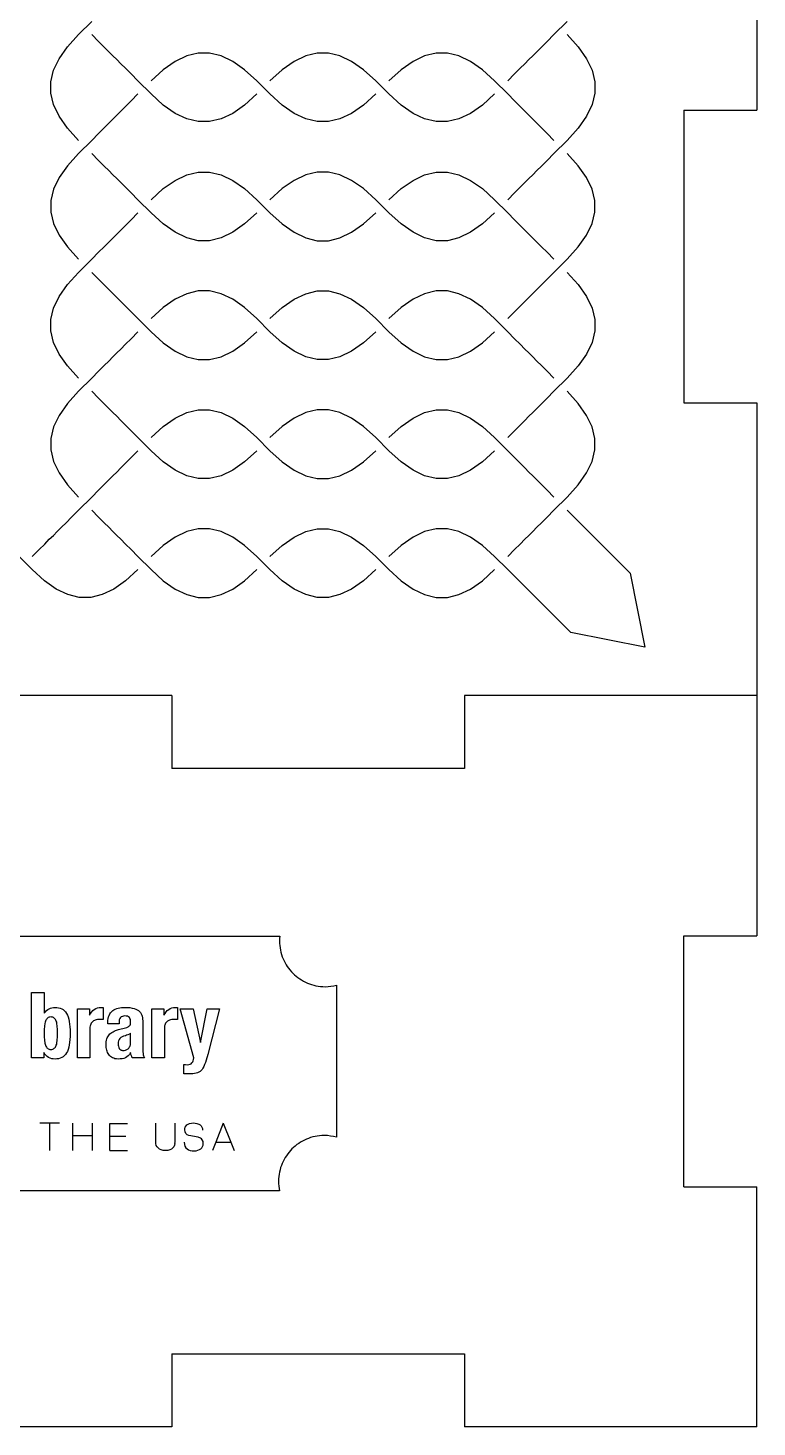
# Model space of a CAD drawing. Extents: x -112 to 112, y -170 to 170.
# Drawn here: x 56.4 to 111.8, y -170.2 to -63.9 of the extents above; entities that cross this region are included whole.
import ezdxf

# ---------------------------------------------------------------- set-up
doc = ezdxf.new("R2010")
doc.units = 0
doc.header["$MEASUREMENT"] = 0
doc.layers.get('0').update_dxf_attribs({"linetype": 'CONTINUOUS'})

msp = doc.modelspace()

# ---------------------------------------------------------------- linework, layer by layer
for p, q in [((111.76, -47.95), (111.76, -70.17)), ((60.22, -64.42), (61.22, -63.43)), ((97.34, -63.43), (96.34, -64.42)), ((59.38, -65.35), (60.22, -64.42)), ((61.74, -64.95), (61.22, -64.42)), ((96.34, -64.42), (95.82, -64.95)), ((97.34, -64.42), (98.18, -65.35)), ((58.75, -66.26), (59.38, -65.35)), ((62.17, -65.38), (61.74, -64.95)), ((62.52, -65.73), (62.17, -65.38)), ((62.83, -66.04), (62.52, -65.73)), ((69.32, -65.84), (68.45, -66.05)), ((70.18, -65.84), (69.32, -65.84)), ((71.05, -66.05), (70.18, -65.84)), ((78.35, -65.84), (77.48, -66.05)), ((79.21, -65.84), (78.35, -65.84)), ((80.08, -66.05), (79.21, -65.84)), ((87.38, -65.84), (86.51, -66.05)), ((88.24, -65.84), (87.38, -65.84)), ((89.11, -66.05), (88.24, -65.84)), ((95.04, -65.73), (94.73, -66.04)), ((95.39, -65.38), (95.04, -65.73)), ((95.82, -64.95), (95.39, -65.38)), ((98.18, -65.35), (98.81, -66.26)), ((58.33, -67.14), (58.75, -66.26)), ((63.12, -66.33), (62.83, -66.04)), ((63.43, -66.64), (63.12, -66.33)), ((63.78, -66.99), (63.43, -66.64)), ((67.56, -66.47), (66.66, -67.1)), ((68.45, -66.05), (67.56, -66.47)), ((71.93, -66.47), (71.05, -66.05)), ((72.84, -67.1), (71.93, -66.47)), ((76.59, -66.47), (75.69, -67.1)), ((77.48, -66.05), (76.59, -66.47)), ((80.96, -66.47), (80.08, -66.05)), ((81.87, -67.1), (80.96, -66.47)), ((85.63, -66.47), (84.72, -67.1)), ((86.51, -66.05), (85.63, -66.47)), ((90, -66.47), (89.11, -66.05)), ((90.9, -67.1), (90, -66.47)), ((94.13, -66.64), (93.78, -66.99)), ((94.44, -66.33), (94.13, -66.64)), ((94.73, -66.04), (94.44, -66.33)), ((98.81, -66.26), (99.23, -67.14)), ((58.11, -68.01), (58.33, -67.14)), ((64.21, -67.42), (63.78, -66.99)), ((64.73, -67.94), (64.21, -67.42)), ((65.73, -68.94), (64.73, -67.94)), ((66.66, -67.1), (65.73, -67.94)), ((73.77, -67.94), (72.84, -67.1)), ((74.76, -68.94), (73.77, -67.94)), ((75.69, -67.1), (74.76, -67.94)), ((82.8, -67.94), (81.87, -67.1)), ((83.79, -68.94), (82.8, -67.94)), ((84.72, -67.1), (83.79, -67.94)), ((91.83, -67.94), (90.9, -67.1)), ((92.83, -68.94), (91.83, -67.94)), ((93.35, -67.42), (92.83, -67.94)), ((93.78, -66.99), (93.35, -67.42)), ((99.23, -67.14), (99.44, -68.01)), ((58.11, -68.87), (58.11, -68.01)), ((58.33, -69.74), (58.11, -68.87)), ((64.73, -68.94), (64.21, -69.47)), ((66.66, -69.78), (65.73, -68.94)), ((73.77, -68.94), (72.84, -69.78)), ((75.69, -69.78), (74.76, -68.94)), ((82.8, -68.94), (81.87, -69.78)), ((84.72, -69.78), (83.79, -68.94)), ((91.83, -68.94), (90.9, -69.78)), ((93.35, -69.47), (92.83, -68.94)), ((99.44, -68.87), (99.23, -69.74)), ((99.44, -68.01), (99.44, -68.87)), ((58.75, -70.63), (58.33, -69.74)), ((63.78, -69.89), (63.43, -70.24)), ((64.21, -69.47), (63.78, -69.89)), ((67.56, -70.41), (66.66, -69.78)), ((72.84, -69.78), (71.93, -70.41)), ((76.59, -70.41), (75.69, -69.78)), ((81.87, -69.78), (80.96, -70.41)), ((85.63, -70.41), (84.72, -69.78)), ((90.9, -69.78), (90, -70.41)), ((93.78, -69.89), (93.35, -69.47)), ((94.13, -70.24), (93.78, -69.89)), ((99.23, -69.74), (98.81, -70.63)), ((59.38, -71.53), (58.75, -70.63)), ((62.52, -71.16), (62.17, -71.51)), ((62.83, -70.85), (62.52, -71.16)), ((63.12, -70.55), (62.83, -70.85)), ((63.43, -70.24), (63.12, -70.55)), ((68.45, -70.83), (67.56, -70.41)), ((69.32, -71.04), (68.45, -70.83)), ((70.18, -71.04), (69.32, -71.04)), ((71.05, -70.83), (70.18, -71.04)), ((71.93, -70.41), (71.05, -70.83)), ((77.48, -70.83), (76.59, -70.41)), ((78.35, -71.04), (77.48, -70.83)), ((79.21, -71.04), (78.35, -71.04)), ((80.08, -70.83), (79.21, -71.04)), ((80.96, -70.41), (80.08, -70.83)), ((86.51, -70.83), (85.63, -70.41)), ((87.38, -71.04), (86.51, -70.83)), ((88.24, -71.04), (87.38, -71.04)), ((89.11, -70.83), (88.24, -71.04)), ((90, -70.41), (89.11, -70.83)), ((94.44, -70.55), (94.13, -70.24)), ((94.73, -70.85), (94.44, -70.55)), ((95.04, -71.16), (94.73, -70.85)), ((95.39, -71.51), (95.04, -71.16)), ((98.81, -70.63), (98.18, -71.53)), ((106.21, -70.17), (111.76, -70.17)), ((106.21, -70.17), (106.21, -92.4)), ((60.22, -72.46), (59.38, -71.53)), ((61.74, -71.93), (61.22, -72.46)), ((62.17, -71.51), (61.74, -71.93)), ((95.82, -71.93), (95.39, -71.51)), ((96.34, -72.46), (95.82, -71.93)), ((98.18, -71.53), (97.34, -72.46)), ((61.22, -72.46), (60.22, -73.46)), ((97.34, -72.46), (96.34, -73.46)), ((60.22, -73.46), (59.38, -74.39)), ((61.74, -73.98), (61.22, -73.46)), ((62.17, -74.41), (61.74, -73.98)), ((95.82, -73.98), (95.39, -74.41)), ((96.34, -73.46), (95.82, -73.98)), ((98.18, -74.39), (97.34, -73.46)), ((58.75, -75.29), (58.33, -76.17)), ((59.38, -74.39), (58.75, -75.29)), ((62.52, -74.76), (62.17, -74.41)), ((62.83, -75.07), (62.52, -74.76)), ((63.12, -75.36), (62.83, -75.07)), ((63.43, -75.67), (63.12, -75.36)), ((67.56, -75.5), (68.45, -75.08)), ((68.45, -75.08), (69.32, -74.87)), ((69.32, -74.87), (70.18, -74.87)), ((70.18, -74.87), (71.05, -75.08)), ((71.05, -75.08), (71.93, -75.5)), ((77.48, -75.08), (76.59, -75.5)), ((78.35, -74.87), (77.48, -75.08)), ((79.21, -74.87), (78.35, -74.87)), ((80.08, -75.08), (79.21, -74.87)), ((80.96, -75.5), (80.08, -75.08)), ((85.63, -75.5), (86.51, -75.08)), ((86.51, -75.08), (87.38, -74.87)), ((87.38, -74.87), (88.24, -74.87)), ((88.24, -74.87), (89.11, -75.08)), ((89.11, -75.08), (90, -75.5)), ((94.44, -75.36), (94.13, -75.67)), ((94.73, -75.07), (94.44, -75.36)), ((95.04, -74.76), (94.73, -75.07)), ((95.39, -74.41), (95.04, -74.76)), ((98.81, -75.29), (98.18, -74.39)), ((99.23, -76.17), (98.81, -75.29)), ((58.33, -76.17), (58.11, -77.04)), ((63.78, -76.02), (63.43, -75.67)), ((64.21, -76.45), (63.78, -76.02)), ((64.73, -76.97), (64.21, -76.45)), ((65.73, -76.97), (66.66, -76.13)), ((66.66, -76.13), (67.56, -75.5)), ((71.93, -75.5), (72.84, -76.13)), ((72.84, -76.13), (73.77, -76.97)), ((75.69, -76.13), (74.76, -76.97)), ((76.59, -75.5), (75.69, -76.13)), ((81.87, -76.13), (80.96, -75.5)), ((82.8, -76.97), (81.87, -76.13)), ((83.79, -76.97), (84.72, -76.13)), ((84.72, -76.13), (85.63, -75.5)), ((90, -75.5), (90.9, -76.13)), ((90.9, -76.13), (91.83, -76.97)), ((93.35, -76.45), (92.83, -76.97)), ((93.78, -76.02), (93.35, -76.45)), ((94.13, -75.67), (93.78, -76.02)), ((99.44, -77.04), (99.23, -76.17)), ((58.11, -77.04), (58.11, -77.91)), ((65.73, -77.97), (64.73, -76.97)), ((73.77, -76.97), (74.76, -77.97)), ((83.79, -77.97), (82.8, -76.97)), ((91.83, -76.97), (92.83, -77.97)), ((99.44, -77.91), (99.44, -77.04)), ((58.11, -77.91), (58.33, -78.78)), ((63.78, -78.92), (64.21, -78.5)), ((64.21, -78.5), (64.73, -77.97)), ((66.66, -78.81), (65.73, -77.97)), ((73.77, -77.97), (72.84, -78.81)), ((74.76, -77.97), (75.69, -78.81)), ((81.87, -78.81), (82.8, -77.97)), ((84.72, -78.81), (83.79, -77.97)), ((91.83, -77.97), (90.9, -78.81)), ((92.83, -77.97), (93.35, -78.5)), ((93.35, -78.5), (93.78, -78.92)), ((99.23, -78.78), (99.44, -77.91)), ((58.33, -78.78), (58.75, -79.66)), ((58.75, -79.66), (59.38, -80.56)), ((62.83, -79.88), (63.12, -79.58)), ((63.12, -79.58), (63.43, -79.27)), ((63.43, -79.27), (63.78, -78.92)), ((67.56, -79.44), (66.66, -78.81)), ((68.45, -79.87), (67.56, -79.44)), ((71.93, -79.44), (71.05, -79.87)), ((72.84, -78.81), (71.93, -79.44)), ((75.69, -78.81), (76.59, -79.44)), ((76.59, -79.44), (77.48, -79.87)), ((80.08, -79.87), (80.96, -79.44)), ((80.96, -79.44), (81.87, -78.81)), ((85.63, -79.44), (84.72, -78.81)), ((86.51, -79.87), (85.63, -79.44)), ((90, -79.44), (89.11, -79.87)), ((90.9, -78.81), (90, -79.44)), ((93.78, -78.92), (94.13, -79.27)), ((94.13, -79.27), (94.44, -79.58)), ((94.44, -79.58), (94.73, -79.88)), ((98.18, -80.56), (98.81, -79.66)), ((98.81, -79.66), (99.23, -78.78)), ((59.38, -80.56), (60.22, -81.49)), ((61.74, -80.96), (62.17, -80.54)), ((62.17, -80.54), (62.52, -80.19)), ((62.52, -80.19), (62.83, -79.88)), ((69.32, -80.08), (68.45, -79.87)), ((70.18, -80.08), (69.32, -80.08)), ((71.05, -79.87), (70.18, -80.08)), ((77.48, -79.87), (78.35, -80.08)), ((78.35, -80.08), (79.21, -80.08)), ((79.21, -80.08), (80.08, -79.87)), ((87.38, -80.08), (86.51, -79.87)), ((88.24, -80.08), (87.38, -80.08)), ((89.11, -79.87), (88.24, -80.08)), ((94.73, -79.88), (95.04, -80.19)), ((95.04, -80.19), (95.39, -80.54)), ((95.39, -80.54), (95.82, -80.96)), ((97.34, -81.49), (98.18, -80.56)), ((60.22, -82.49), (61.22, -81.49)), ((61.22, -81.49), (61.74, -80.96)), ((95.82, -80.96), (96.34, -81.49)), ((96.34, -82.49), (97.34, -81.49)), ((59.38, -83.42), (60.22, -82.49)), ((61.22, -82.49), (61.74, -83.01)), ((95.82, -83.01), (96.34, -82.49)), ((97.34, -82.49), (98.18, -83.42)), ((58.75, -84.32), (59.38, -83.42)), ((61.74, -83.01), (62.17, -83.44)), ((62.17, -83.44), (62.52, -83.79)), ((62.52, -83.79), (62.83, -84.1)), ((69.32, -83.9), (68.45, -84.11)), ((70.18, -83.9), (69.32, -83.9)), ((71.05, -84.11), (70.18, -83.9)), ((77.48, -84.11), (78.35, -83.9)), ((78.35, -83.9), (79.21, -83.9)), ((79.21, -83.9), (80.08, -84.11)), ((87.38, -83.9), (86.51, -84.11)), ((88.24, -83.9), (87.38, -83.9)), ((89.11, -84.11), (88.24, -83.9)), ((94.73, -84.1), (95.04, -83.79)), ((95.04, -83.79), (95.39, -83.44)), ((95.39, -83.44), (95.82, -83.01)), ((98.18, -83.42), (98.81, -84.32)), ((58.33, -85.2), (58.75, -84.32)), ((62.83, -84.1), (63.12, -84.39)), ((63.12, -84.39), (63.43, -84.7)), ((63.43, -84.7), (63.78, -85.05)), ((67.56, -84.53), (66.66, -85.16)), ((68.45, -84.11), (67.56, -84.53)), ((71.93, -84.53), (71.05, -84.11)), ((72.84, -85.16), (71.93, -84.53)), ((75.69, -85.16), (76.59, -84.53)), ((76.59, -84.53), (77.48, -84.11)), ((80.08, -84.11), (80.96, -84.53)), ((80.96, -84.53), (81.87, -85.16)), ((85.63, -84.53), (84.72, -85.16)), ((86.51, -84.11), (85.63, -84.53)), ((90, -84.53), (89.11, -84.11)), ((90.9, -85.16), (90, -84.53)), ((93.78, -85.05), (94.13, -84.7)), ((94.13, -84.7), (94.44, -84.39)), ((94.44, -84.39), (94.73, -84.1)), ((98.81, -84.32), (99.23, -85.2)), ((58.11, -86.07), (58.33, -85.2)), ((63.78, -85.05), (64.21, -85.48)), ((64.21, -85.48), (64.73, -86)), ((64.73, -86), (65.73, -87)), ((66.66, -85.16), (65.73, -86)), ((73.77, -86), (72.84, -85.16)), ((74.76, -87), (73.77, -86)), ((74.76, -86), (75.69, -85.16)), ((81.87, -85.16), (82.8, -86)), ((82.8, -86), (83.79, -87)), ((84.72, -85.16), (83.79, -86)), ((91.83, -86), (90.9, -85.16)), ((92.83, -87), (91.83, -86)), ((92.83, -86), (93.35, -85.48)), ((93.35, -85.48), (93.78, -85.05)), ((99.23, -85.2), (99.44, -86.07)), ((58.11, -86.94), (58.11, -86.07)), ((58.33, -87.81), (58.11, -86.94)), ((64.73, -87), (64.21, -87.53)), ((65.73, -87), (66.66, -87.84)), ((72.84, -87.84), (73.77, -87)), ((75.69, -87.84), (74.76, -87)), ((82.8, -87), (81.87, -87.84)), ((83.79, -87), (84.72, -87.84)), ((90.9, -87.84), (91.83, -87)), ((93.35, -87.53), (92.83, -87)), ((99.44, -86.94), (99.23, -87.81)), ((99.44, -86.07), (99.44, -86.94)), ((58.75, -88.69), (58.33, -87.81)), ((63.78, -87.95), (63.43, -88.31)), ((64.21, -87.53), (63.78, -87.95)), ((66.66, -87.84), (67.56, -88.48)), ((71.93, -88.48), (72.84, -87.84)), ((76.59, -88.48), (75.69, -87.84)), ((81.87, -87.84), (80.96, -88.48)), ((84.72, -87.84), (85.63, -88.48)), ((90, -88.48), (90.9, -87.84)), ((93.78, -87.95), (93.35, -87.53)), ((94.13, -88.31), (93.78, -87.95)), ((99.23, -87.81), (98.81, -88.69)), ((59.38, -89.59), (58.75, -88.69)), ((62.52, -89.22), (62.17, -89.57)), ((62.83, -88.91), (62.52, -89.22)), ((63.12, -88.61), (62.83, -88.91)), ((63.43, -88.31), (63.12, -88.61)), ((67.56, -88.48), (68.45, -88.9)), ((68.45, -88.9), (69.32, -89.11)), ((69.32, -89.11), (70.18, -89.11)), ((70.18, -89.11), (71.05, -88.9)), ((71.05, -88.9), (71.93, -88.48)), ((77.48, -88.9), (76.59, -88.48)), ((78.35, -89.11), (77.48, -88.9)), ((79.21, -89.11), (78.35, -89.11)), ((80.08, -88.9), (79.21, -89.11)), ((80.96, -88.48), (80.08, -88.9)), ((85.63, -88.48), (86.51, -88.9)), ((86.51, -88.9), (87.38, -89.11)), ((87.38, -89.11), (88.24, -89.11)), ((88.24, -89.11), (89.11, -88.9)), ((89.11, -88.9), (90, -88.48)), ((94.44, -88.61), (94.13, -88.31)), ((94.73, -88.91), (94.44, -88.61)), ((95.04, -89.22), (94.73, -88.91)), ((95.39, -89.57), (95.04, -89.22)), ((98.81, -88.69), (98.18, -89.59)), ((60.22, -90.52), (59.38, -89.59)), ((61.74, -89.99), (61.22, -90.52)), ((62.17, -89.57), (61.74, -89.99)), ((95.82, -89.99), (95.39, -89.57)), ((96.34, -90.52), (95.82, -89.99)), ((98.18, -89.59), (97.34, -90.52)), ((61.22, -90.52), (60.22, -91.52)), ((97.34, -90.52), (96.34, -91.52)), ((60.22, -91.52), (59.38, -92.45)), ((61.74, -92.04), (61.22, -91.52)), ((62.17, -92.47), (61.74, -92.04)), ((95.82, -92.04), (95.39, -92.47)), ((96.34, -91.52), (95.82, -92.04)), ((98.18, -92.45), (97.34, -91.52)), ((106.21, -92.4), (111.76, -92.4)), ((111.76, -92.4), (111.76, -114.62)), ((58.75, -93.35), (58.33, -94.23)), ((59.38, -92.45), (58.75, -93.35)), ((62.52, -92.82), (62.17, -92.47)), ((62.83, -93.13), (62.52, -92.82)), ((63.12, -93.42), (62.83, -93.13)), ((63.43, -93.73), (63.12, -93.42)), ((67.56, -93.56), (68.45, -93.14)), ((68.45, -93.14), (69.32, -92.93)), ((69.32, -92.93), (70.18, -92.93)), ((70.18, -92.93), (71.05, -93.14)), ((71.05, -93.14), (71.93, -93.56)), ((77.48, -93.14), (76.59, -93.56)), ((78.35, -92.93), (77.48, -93.14)), ((79.21, -92.93), (78.35, -92.93)), ((80.08, -93.14), (79.21, -92.93)), ((80.96, -93.56), (80.08, -93.14)), ((85.63, -93.56), (86.51, -93.14)), ((86.51, -93.14), (87.38, -92.93)), ((87.38, -92.93), (88.24, -92.93)), ((88.24, -92.93), (89.11, -93.14)), ((89.11, -93.14), (90, -93.56)), ((94.44, -93.42), (94.13, -93.73)), ((94.73, -93.13), (94.44, -93.42)), ((95.04, -92.82), (94.73, -93.13)), ((95.39, -92.47), (95.04, -92.82)), ((98.81, -93.35), (98.18, -92.45)), ((99.23, -94.23), (98.81, -93.35)), ((58.33, -94.23), (58.11, -95.1)), ((63.78, -94.09), (63.43, -93.73)), ((64.21, -94.51), (63.78, -94.09)), ((64.73, -95.04), (64.21, -94.51)), ((65.73, -95.04), (66.66, -94.19)), ((66.66, -94.19), (67.56, -93.56)), ((71.93, -93.56), (72.84, -94.19)), ((72.84, -94.19), (73.77, -95.04)), ((75.69, -94.19), (74.76, -95.04)), ((76.59, -93.56), (75.69, -94.19)), ((81.87, -94.19), (80.96, -93.56)), ((82.8, -95.04), (81.87, -94.19)), ((83.79, -95.04), (84.72, -94.19)), ((84.72, -94.19), (85.63, -93.56)), ((90, -93.56), (90.9, -94.19)), ((90.9, -94.19), (91.83, -95.04)), ((93.35, -94.51), (92.83, -95.04)), ((93.78, -94.09), (93.35, -94.51)), ((94.13, -93.73), (93.78, -94.09)), ((99.44, -95.1), (99.23, -94.23)), ((58.11, -95.1), (58.11, -95.97)), ((65.73, -96.03), (64.73, -95.04)), ((73.77, -95.04), (74.76, -96.03)), ((83.79, -96.03), (82.8, -95.04)), ((91.83, -95.04), (92.83, -96.03)), ((99.44, -95.97), (99.44, -95.1)), ((58.11, -95.97), (58.33, -96.84)), ((63.78, -96.98), (64.21, -96.56)), ((64.21, -96.56), (64.73, -96.03)), ((66.66, -96.88), (65.73, -96.03)), ((73.77, -96.03), (72.84, -96.88)), ((74.76, -96.03), (75.69, -96.88)), ((81.87, -96.88), (82.8, -96.03)), ((84.72, -96.88), (83.79, -96.03)), ((91.83, -96.03), (90.9, -96.88)), ((92.83, -96.03), (93.35, -96.56)), ((93.35, -96.56), (93.78, -96.98)), ((99.23, -96.84), (99.44, -95.97)), ((58.33, -96.84), (58.75, -97.72)), ((58.75, -97.72), (59.38, -98.62)), ((62.83, -97.94), (63.12, -97.65)), ((63.12, -97.65), (63.43, -97.34)), ((63.43, -97.34), (63.78, -96.98)), ((67.56, -97.51), (66.66, -96.88)), ((68.45, -97.93), (67.56, -97.51)), ((71.93, -97.51), (71.05, -97.93)), ((72.84, -96.88), (71.93, -97.51)), ((75.69, -96.88), (76.59, -97.51)), ((76.59, -97.51), (77.48, -97.93)), ((80.08, -97.93), (80.96, -97.51)), ((80.96, -97.51), (81.87, -96.88)), ((85.63, -97.51), (84.72, -96.88)), ((86.51, -97.93), (85.63, -97.51)), ((90, -97.51), (89.11, -97.93)), ((90.9, -96.88), (90, -97.51)), ((93.78, -96.98), (94.13, -97.34)), ((94.13, -97.34), (94.44, -97.65)), ((94.44, -97.65), (94.73, -97.94)), ((98.18, -98.62), (98.81, -97.72)), ((98.81, -97.72), (99.23, -96.84)), ((59.38, -98.62), (60.22, -99.55)), ((61.74, -99.03), (62.17, -98.6)), ((62.17, -98.6), (62.52, -98.25)), ((62.52, -98.25), (62.83, -97.94)), ((69.32, -98.14), (68.45, -97.93)), ((70.18, -98.14), (69.32, -98.14)), ((71.05, -97.93), (70.18, -98.14)), ((77.48, -97.93), (78.35, -98.14)), ((78.35, -98.14), (79.21, -98.14)), ((79.21, -98.14), (80.08, -97.93)), ((87.38, -98.14), (86.51, -97.93)), ((88.24, -98.14), (87.38, -98.14)), ((89.11, -97.93), (88.24, -98.14)), ((94.73, -97.94), (95.04, -98.25)), ((95.04, -98.25), (95.39, -98.6)), ((95.39, -98.6), (95.82, -99.03)), ((97.34, -99.55), (98.18, -98.62)), ((60.22, -100.55), (61.22, -99.55)), ((61.22, -99.55), (61.74, -99.03)), ((95.82, -99.03), (96.34, -99.55)), ((96.34, -100.55), (97.34, -99.55)), ((59.69, -101.08), (60.22, -100.55)), ((61.22, -100.55), (61.74, -101.08)), ((95.82, -101.08), (96.34, -100.55)), ((97.34, -100.55), (102.13, -105.34)), ((58.61, -102.16), (58.92, -101.85)), ((58.92, -101.85), (59.27, -101.5)), ((59.27, -101.5), (59.69, -101.08)), ((61.74, -101.08), (62.17, -101.5)), ((62.17, -101.5), (62.52, -101.85)), ((62.52, -101.85), (62.83, -102.16)), ((69.32, -101.96), (68.45, -102.17)), ((70.18, -101.96), (69.32, -101.96)), ((71.05, -102.17), (70.18, -101.96)), ((77.48, -102.17), (78.35, -101.96)), ((78.35, -101.96), (79.21, -101.96)), ((79.21, -101.96), (80.08, -102.17)), ((87.38, -101.96), (86.51, -102.17)), ((88.24, -101.96), (87.38, -101.96)), ((89.11, -102.17), (88.24, -101.96)), ((94.73, -102.16), (95.04, -101.85)), ((95.04, -101.85), (95.39, -101.5)), ((95.39, -101.5), (95.82, -101.08)), ((57.65, -103.12), (58, -102.76)), ((58, -102.76), (58.31, -102.46)), ((58.31, -102.46), (58.61, -102.16)), ((62.83, -102.16), (63.12, -102.46)), ((63.12, -102.46), (63.43, -102.76)), ((63.43, -102.76), (63.78, -103.12)), ((67.56, -102.59), (66.66, -103.23)), ((68.45, -102.17), (67.56, -102.59)), ((71.93, -102.59), (71.05, -102.17)), ((72.84, -103.23), (71.93, -102.59)), ((75.69, -103.23), (76.59, -102.59)), ((76.59, -102.59), (77.48, -102.17)), ((80.08, -102.17), (80.96, -102.59)), ((80.96, -102.59), (81.87, -103.23)), ((85.63, -102.59), (84.72, -103.23)), ((86.51, -102.17), (85.63, -102.59)), ((90, -102.59), (89.11, -102.17)), ((90.9, -103.23), (90, -102.59)), ((93.78, -103.12), (94.13, -102.76)), ((94.13, -102.76), (94.44, -102.46)), ((94.44, -102.46), (94.73, -102.16)), ((56.7, -105.06), (55.7, -104.07)), ((56.7, -104.07), (57.23, -103.54)), ((57.23, -103.54), (57.65, -103.12)), ((63.78, -103.12), (64.21, -103.54)), ((64.21, -103.54), (64.73, -104.07)), ((64.73, -104.07), (65.73, -105.06)), ((66.66, -103.23), (65.73, -104.07)), ((73.77, -104.07), (72.84, -103.23)), ((74.76, -105.06), (73.77, -104.07)), ((74.76, -104.07), (75.69, -103.23)), ((81.87, -103.23), (82.8, -104.07)), ((82.8, -104.07), (83.79, -105.06)), ((84.72, -103.23), (83.79, -104.07)), ((91.83, -104.07), (90.9, -103.23)), ((92.83, -105.06), (91.83, -104.07)), ((92.83, -104.07), (93.35, -103.54)), ((93.35, -103.54), (93.78, -103.12)), ((57.63, -105.91), (56.7, -105.06)), ((64.73, -105.06), (63.8, -105.91)), ((65.73, -105.06), (66.66, -105.91)), ((72.84, -105.91), (73.77, -105.06)), ((75.69, -105.91), (74.76, -105.06)), ((82.8, -105.06), (81.87, -105.91)), ((83.79, -105.06), (84.72, -105.91)), ((90.9, -105.91), (91.83, -105.06)), ((97.61, -109.85), (92.83, -105.06)), ((58.53, -106.54), (57.63, -105.91)), ((63.8, -105.91), (62.9, -106.54)), ((66.66, -105.91), (67.56, -106.54)), ((71.93, -106.54), (72.84, -105.91)), ((76.59, -106.54), (75.69, -105.91)), ((81.87, -105.91), (80.96, -106.54)), ((84.72, -105.91), (85.63, -106.54)), ((90, -106.54), (90.9, -105.91)), ((102.13, -105.34), (103.23, -110.95)), ((59.41, -106.96), (58.53, -106.54)), ((60.28, -107.17), (59.41, -106.96)), ((61.15, -107.17), (60.28, -107.17)), ((62.02, -106.96), (61.15, -107.17)), ((62.9, -106.54), (62.02, -106.96)), ((67.56, -106.54), (68.45, -106.96)), ((68.45, -106.96), (69.32, -107.17)), ((69.32, -107.17), (70.18, -107.17)), ((70.18, -107.17), (71.05, -106.96)), ((71.05, -106.96), (71.93, -106.54)), ((77.48, -106.96), (76.59, -106.54)), ((78.35, -107.17), (77.48, -106.96)), ((79.21, -107.17), (78.35, -107.17)), ((80.08, -106.96), (79.21, -107.17)), ((80.96, -106.54), (80.08, -106.96)), ((85.63, -106.54), (86.51, -106.96)), ((86.51, -106.96), (87.38, -107.17)), ((87.38, -107.17), (88.24, -107.17)), ((88.24, -107.17), (89.11, -106.96)), ((89.11, -106.96), (90, -106.54)), ((103.23, -110.95), (97.61, -109.85)), ((67.31, -114.62), (45.09, -114.62)), ((67.31, -114.62), (67.31, -120.18)), ((89.54, -114.62), (89.54, -120.18)), ((111.76, -114.62), (89.54, -114.62)), ((111.76, -114.62), (111.76, -132.88)), ((89.54, -120.18), (67.31, -120.18)), ((36.89, -132.89), (75.51, -132.89)), ((75.5, -133.08), (75.49, -133.27)), ((75.49, -133.27), (75.5, -133.45)), ((75.51, -132.89), (75.5, -133.08)), ((75.5, -133.45), (75.51, -133.62)), ((75.51, -133.62), (75.53, -133.8)), ((75.53, -133.8), (75.56, -133.97)), ((106.21, -132.88), (111.76, -132.88)), ((106.21, -151.93), (106.21, -132.88)), ((75.56, -133.97), (75.6, -134.13)), ((75.6, -134.13), (75.65, -134.3)), ((75.65, -134.3), (75.7, -134.46)), ((75.7, -134.46), (75.76, -134.62)), ((75.76, -134.62), (75.83, -134.77)), ((75.83, -134.77), (75.91, -134.92)), ((75.91, -134.92), (75.99, -135.07)), ((75.99, -135.07), (76.08, -135.21)), ((76.08, -135.21), (76.18, -135.34)), ((76.18, -135.34), (76.28, -135.47)), ((76.28, -135.47), (76.39, -135.6)), ((76.39, -135.6), (76.51, -135.72)), ((76.51, -135.72), (76.63, -135.84)), ((76.63, -135.84), (76.75, -135.94)), ((76.75, -135.94), (76.88, -136.05)), ((76.88, -136.05), (77.02, -136.14)), ((77.02, -136.14), (77.16, -136.23)), ((77.16, -136.23), (77.31, -136.32)), ((77.31, -136.32), (77.46, -136.39)), ((77.46, -136.39), (77.61, -136.46)), ((77.61, -136.46), (77.77, -136.53)), ((77.77, -136.53), (77.93, -136.58)), ((77.93, -136.58), (78.09, -136.63)), ((78.09, -136.63), (78.26, -136.67)), ((78.26, -136.67), (78.43, -136.7)), ((78.43, -136.7), (78.61, -136.72)), ((78.61, -136.72), (78.78, -136.73)), ((78.78, -136.73), (78.96, -136.74)), ((78.96, -136.74), (79.18, -136.73)), ((79.18, -136.73), (79.4, -136.71)), ((79.4, -136.71), (79.62, -136.67)), ((79.62, -136.67), (79.83, -136.63)), ((79.83, -136.63), (79.83, -148.18)), ((56.66, -137.18), (57.62, -137.18)), ((56.66, -142.14), (56.66, -137.18)), ((57.62, -137.18), (57.62, -138.75)), ((57.62, -138.75), (57.71, -138.65)), ((57.71, -138.65), (57.79, -138.56)), ((57.82, -139.17), (57.78, -139.22)), ((57.79, -138.56), (57.88, -138.48)), ((57.87, -139.12), (57.82, -139.17)), ((57.92, -139.09), (57.87, -139.12)), ((57.88, -138.48), (57.98, -138.42)), ((57.98, -139.06), (57.92, -139.09)), ((57.98, -138.42), (58.08, -138.37)), ((58.05, -139.05), (57.98, -139.06)), ((58.13, -139.04), (58.05, -139.05)), ((58.08, -138.37), (58.19, -138.34)), ((58.2, -139.05), (58.13, -139.04)), ((58.19, -138.34), (58.31, -138.31)), ((58.27, -139.06), (58.2, -139.05)), ((58.33, -139.09), (58.27, -139.06)), ((58.31, -138.31), (58.44, -138.31)), ((58.38, -139.12), (58.33, -139.09)), ((58.43, -139.17), (58.38, -139.12)), ((58.47, -139.22), (58.43, -139.17)), ((58.44, -138.31), (58.58, -138.31)), ((58.58, -138.31), (58.71, -138.34)), ((58.71, -138.34), (58.83, -138.37)), ((58.83, -138.37), (58.95, -138.42)), ((58.95, -138.42), (59.05, -138.48)), ((59.05, -138.48), (59.14, -138.56)), ((59.14, -138.56), (59.23, -138.66)), ((59.23, -138.66), (59.3, -138.77)), ((59.3, -138.77), (59.37, -138.9)), ((59.37, -138.9), (59.43, -139.04)), ((59.43, -139.04), (59.48, -139.2)), ((60.13, -138.41), (61.05, -138.41)), ((60.13, -142.14), (60.13, -138.41)), ((61.05, -138.41), (61.05, -138.9)), ((61.05, -138.9), (61.14, -138.78)), ((61.14, -138.78), (61.22, -138.66)), ((61.22, -138.66), (61.31, -138.56)), ((61.31, -138.56), (61.42, -138.47)), ((61.42, -138.47), (61.53, -138.4)), ((61.53, -138.4), (61.65, -138.35)), ((61.65, -138.35), (61.78, -138.32)), ((61.78, -138.32), (61.92, -138.31)), ((61.92, -138.31), (62.1, -138.32)), ((62.1, -138.32), (62.1, -139.24)), ((62.44, -139.31), (62.46, -139.16)), ((62.46, -139.16), (62.5, -139.03)), ((62.5, -139.03), (62.54, -138.92)), ((62.54, -138.92), (62.59, -138.81)), ((62.59, -138.81), (62.66, -138.72)), ((62.66, -138.72), (62.74, -138.63)), ((62.74, -138.63), (62.82, -138.56)), ((62.82, -138.56), (62.91, -138.5)), ((62.91, -138.5), (63.01, -138.45)), ((63.01, -138.45), (63.12, -138.4)), ((63.12, -138.4), (63.24, -138.37)), ((63.24, -138.37), (63.36, -138.34)), ((63.36, -139.16), (63.32, -139.25)), ((63.36, -138.34), (63.48, -138.32)), ((63.41, -139.09), (63.36, -139.16)), ((63.47, -139.04), (63.41, -139.09)), ((63.55, -139), (63.47, -139.04)), ((63.48, -138.32), (63.61, -138.31)), ((63.64, -138.97), (63.55, -139)), ((63.61, -138.31), (63.75, -138.31)), ((63.74, -138.96), (63.64, -138.97)), ((63.85, -138.97), (63.74, -138.96)), ((63.75, -138.31), (63.95, -138.31)), ((63.94, -138.99), (63.85, -138.97)), ((64.02, -139.03), (63.94, -138.99)), ((63.95, -138.31), (64.13, -138.33)), ((64.08, -139.08), (64.02, -139.03)), ((64.13, -139.15), (64.08, -139.08)), ((64.13, -138.33), (64.29, -138.36)), ((64.16, -139.23), (64.13, -139.15)), ((64.29, -138.36), (64.44, -138.39)), ((64.44, -138.39), (64.57, -138.44)), ((64.57, -138.44), (64.68, -138.49)), ((64.68, -138.49), (64.77, -138.56)), ((64.77, -138.56), (64.85, -138.63)), ((64.85, -138.63), (64.92, -138.71)), ((64.92, -138.71), (64.97, -138.79)), ((64.97, -138.79), (65.02, -138.89)), ((65.02, -138.89), (65.05, -138.99)), ((65.05, -138.99), (65.07, -139.1)), ((65.07, -139.1), (65.09, -139.21)), ((65.78, -142.14), (65.78, -138.41)), ((65.78, -138.41), (66.7, -138.41)), ((66.7, -138.41), (66.7, -138.9)), ((66.7, -138.9), (66.79, -138.78)), ((66.79, -138.78), (66.87, -138.66)), ((66.87, -138.66), (66.96, -138.56)), ((66.96, -138.56), (67.07, -138.47)), ((67.07, -138.47), (67.18, -138.4)), ((67.18, -138.4), (67.3, -138.35)), ((67.3, -138.35), (67.43, -138.32)), ((67.43, -138.32), (67.57, -138.31)), ((67.57, -138.31), (67.74, -138.32)), ((67.74, -138.32), (67.74, -139.24)), ((67.93, -138.41), (68.93, -138.41)), ((68.98, -142.14), (67.93, -138.41)), ((68.93, -138.41), (69.49, -140.99)), ((69.49, -140.99), (69.99, -138.41)), ((69.99, -138.41), (70.94, -138.41)), ((70.94, -138.41), (70.04, -141.89)), ((57.64, -139.74), (57.62, -139.99)), ((57.62, -139.99), (57.62, -140.27)), ((57.67, -139.53), (57.64, -139.74)), ((57.69, -139.44), (57.67, -139.53)), ((57.71, -139.35), (57.69, -139.44)), ((57.74, -139.28), (57.71, -139.35)), ((57.78, -139.22), (57.74, -139.28)), ((58.5, -139.28), (58.47, -139.22)), ((58.53, -139.35), (58.5, -139.28)), ((58.56, -139.44), (58.53, -139.35)), ((58.58, -139.53), (58.56, -139.44)), ((58.61, -139.74), (58.58, -139.53)), ((58.62, -139.99), (58.61, -139.74)), ((58.63, -140.27), (58.62, -139.99)), ((59.48, -139.2), (59.51, -139.38)), ((59.51, -139.38), (59.54, -139.58)), ((59.54, -139.58), (59.57, -139.79)), ((59.57, -139.79), (59.58, -140.02)), ((59.58, -140.02), (59.58, -140.27)), ((61.11, -139.72), (61.09, -139.81)), ((61.09, -139.81), (61.09, -139.9)), ((61.09, -139.9), (61.09, -142.14)), ((61.13, -139.65), (61.11, -139.72)), ((61.15, -139.58), (61.13, -139.65)), ((61.19, -139.52), (61.15, -139.58)), ((61.23, -139.46), (61.19, -139.52)), ((61.27, -139.42), (61.23, -139.46)), ((61.32, -139.37), (61.27, -139.42)), ((61.37, -139.34), (61.32, -139.37)), ((61.43, -139.31), (61.37, -139.34)), ((61.49, -139.28), (61.43, -139.31)), ((61.55, -139.26), (61.49, -139.28)), ((61.67, -139.23), (61.55, -139.26)), ((61.8, -139.22), (61.67, -139.23)), ((61.95, -139.23), (61.8, -139.22)), ((62.1, -139.24), (61.95, -139.23)), ((62.44, -139.46), (62.44, -139.31)), ((62.44, -139.55), (62.44, -139.46)), ((63.3, -139.55), (62.44, -139.55)), ((62.67, -140.26), (62.75, -140.21)), ((62.75, -140.21), (62.84, -140.16)), ((62.84, -140.16), (62.93, -140.12)), ((62.93, -140.12), (63.03, -140.07)), ((63.03, -140.07), (63.26, -140)), ((63.26, -140), (63.8, -139.86)), ((63.32, -139.25), (63.3, -139.34)), ((63.3, -139.34), (63.3, -139.45)), ((63.3, -139.45), (63.3, -139.55)), ((63.8, -139.86), (63.9, -139.83)), ((63.9, -139.83), (63.98, -139.79)), ((63.98, -139.79), (64.05, -139.75)), ((64.05, -139.75), (64.1, -139.7)), ((64.1, -139.7), (64.14, -139.65)), ((64.14, -139.65), (64.17, -139.58)), ((64.18, -139.32), (64.16, -139.23)), ((64.17, -139.58), (64.18, -139.51)), ((64.18, -139.42), (64.18, -139.32)), ((64.18, -139.51), (64.18, -139.42)), ((65.09, -139.21), (65.1, -139.33)), ((65.1, -139.33), (65.1, -139.45)), ((65.1, -139.45), (65.1, -141.42)), ((66.76, -139.72), (66.74, -139.81)), ((66.74, -139.81), (66.74, -139.9)), ((66.74, -139.9), (66.74, -142.14)), ((66.78, -139.65), (66.76, -139.72)), ((66.8, -139.58), (66.78, -139.65)), ((66.84, -139.52), (66.8, -139.58)), ((66.87, -139.46), (66.84, -139.52)), ((66.92, -139.42), (66.87, -139.46)), ((66.97, -139.37), (66.92, -139.42)), ((67.02, -139.34), (66.97, -139.37)), ((67.08, -139.31), (67.02, -139.34)), ((67.13, -139.28), (67.08, -139.31)), ((67.2, -139.26), (67.13, -139.28)), ((67.32, -139.23), (67.2, -139.26)), ((67.45, -139.22), (67.32, -139.23)), ((67.6, -139.23), (67.45, -139.22)), ((67.74, -139.24), (67.6, -139.23)), ((57.62, -140.27), (57.62, -140.56)), ((57.62, -140.56), (57.64, -140.81)), ((57.64, -140.81), (57.67, -141.02)), ((57.67, -141.02), (57.69, -141.11)), ((57.69, -141.11), (57.71, -141.19)), ((57.71, -141.19), (57.74, -141.26)), ((57.74, -141.26), (57.78, -141.33)), ((58.47, -141.33), (58.5, -141.26)), ((58.5, -141.26), (58.53, -141.19)), ((58.53, -141.19), (58.56, -141.11)), ((58.56, -141.11), (58.58, -141.02)), ((58.58, -141.02), (58.61, -140.81)), ((58.61, -140.81), (58.62, -140.56)), ((58.62, -140.56), (58.63, -140.27)), ((59.51, -141.16), (59.48, -141.34)), ((59.54, -140.97), (59.51, -141.16)), ((59.57, -140.75), (59.54, -140.97)), ((59.58, -140.52), (59.57, -140.75)), ((59.58, -140.27), (59.58, -140.52)), ((62.32, -141.04), (62.33, -140.92)), ((62.32, -141.17), (62.32, -141.04)), ((62.33, -141.36), (62.32, -141.17)), ((62.33, -140.92), (62.35, -140.81)), ((62.35, -140.81), (62.37, -140.71)), ((62.37, -140.71), (62.4, -140.62)), ((62.4, -140.62), (62.44, -140.54)), ((62.44, -140.54), (62.49, -140.46)), ((62.49, -140.46), (62.54, -140.39)), ((62.54, -140.39), (62.6, -140.32)), ((62.6, -140.32), (62.67, -140.26)), ((63.24, -140.95), (63.23, -141.06)), ((63.23, -141.06), (63.24, -141.17)), ((63.26, -140.84), (63.24, -140.95)), ((63.24, -141.17), (63.25, -141.26)), ((63.25, -141.26), (63.28, -141.35)), ((63.3, -140.75), (63.26, -140.84)), ((63.36, -140.67), (63.3, -140.75)), ((63.43, -140.6), (63.36, -140.67)), ((63.53, -140.54), (63.43, -140.6)), ((63.64, -140.5), (63.53, -140.54)), ((63.78, -140.46), (63.64, -140.5)), ((63.87, -140.43), (63.78, -140.46)), ((63.97, -140.39), (63.87, -140.43)), ((64.08, -140.34), (63.97, -140.39)), ((64.18, -140.27), (64.08, -140.34)), ((64.1, -141.32), (64.13, -141.27)), ((64.13, -141.27), (64.15, -141.21)), ((64.15, -141.21), (64.17, -141.15)), ((64.17, -141.15), (64.18, -141.08)), ((64.18, -141.01), (64.18, -140.27)), ((64.18, -141.08), (64.18, -141.01)), ((57.58, -142.14), (56.66, -142.14)), ((57.59, -141.74), (57.58, -142.14)), ((57.67, -141.86), (57.59, -141.74)), ((57.76, -141.97), (57.67, -141.86)), ((57.85, -142.05), (57.76, -141.97)), ((57.78, -141.33), (57.82, -141.38)), ((57.82, -141.38), (57.87, -141.42)), ((57.95, -142.12), (57.85, -142.05)), ((57.87, -141.42), (57.92, -141.46)), ((57.92, -141.46), (57.98, -141.48)), ((58.06, -142.17), (57.95, -142.12)), ((57.98, -141.48), (58.05, -141.5)), ((58.05, -141.5), (58.13, -141.5)), ((58.18, -142.21), (58.06, -142.17)), ((58.13, -141.5), (58.2, -141.5)), ((58.3, -142.23), (58.18, -142.21)), ((58.2, -141.5), (58.27, -141.48)), ((58.27, -141.48), (58.33, -141.46)), ((58.44, -142.24), (58.3, -142.23)), ((58.33, -141.46), (58.38, -141.42)), ((58.38, -141.42), (58.43, -141.38)), ((58.43, -141.38), (58.47, -141.33)), ((58.58, -142.23), (58.44, -142.24)), ((58.71, -142.21), (58.58, -142.23)), ((58.83, -142.17), (58.71, -142.21)), ((58.95, -142.12), (58.83, -142.17)), ((59.05, -142.06), (58.95, -142.12)), ((59.14, -141.98), (59.05, -142.06)), ((59.23, -141.89), (59.14, -141.98)), ((59.3, -141.77), (59.23, -141.89)), ((59.37, -141.65), (59.3, -141.77)), ((59.43, -141.5), (59.37, -141.65)), ((59.48, -141.34), (59.43, -141.5)), ((61.09, -142.14), (60.13, -142.14)), ((62.34, -141.45), (62.33, -141.36)), ((62.37, -141.55), (62.34, -141.45)), ((62.39, -141.64), (62.37, -141.55)), ((62.43, -141.73), (62.39, -141.64)), ((62.47, -141.81), (62.43, -141.73)), ((62.52, -141.89), (62.47, -141.81)), ((62.58, -141.96), (62.52, -141.89)), ((62.64, -142.03), (62.58, -141.96)), ((62.72, -142.09), (62.64, -142.03)), ((62.8, -142.14), (62.72, -142.09)), ((62.89, -142.18), (62.8, -142.14)), ((62.99, -142.21), (62.89, -142.18)), ((63.1, -142.23), (62.99, -142.21)), ((63.22, -142.24), (63.1, -142.23)), ((63.38, -142.23), (63.22, -142.24)), ((63.28, -141.35), (63.32, -141.43)), ((63.32, -141.43), (63.37, -141.49)), ((63.37, -141.49), (63.43, -141.54)), ((63.53, -142.22), (63.38, -142.23)), ((63.43, -141.54), (63.47, -141.56)), ((63.47, -141.56), (63.51, -141.57)), ((63.51, -141.57), (63.55, -141.58)), ((63.66, -142.19), (63.53, -142.22)), ((63.55, -141.58), (63.6, -141.58)), ((63.6, -141.58), (63.69, -141.58)), ((63.78, -142.14), (63.66, -142.19)), ((63.69, -141.58), (63.8, -141.55)), ((63.89, -142.07), (63.78, -142.14)), ((63.8, -141.55), (63.89, -141.51)), ((63.89, -141.51), (63.99, -141.45)), ((63.99, -141.99), (63.89, -142.07)), ((63.99, -141.45), (64.03, -141.41)), ((64.08, -141.88), (63.99, -141.99)), ((64.03, -141.41), (64.07, -141.37)), ((64.07, -141.37), (64.1, -141.32)), ((64.18, -141.75), (64.08, -141.88)), ((64.23, -141.95), (64.18, -141.75)), ((64.26, -142.05), (64.23, -141.95)), ((64.3, -142.14), (64.26, -142.05)), ((65.22, -142.14), (64.3, -142.14)), ((65.1, -141.42), (65.11, -141.65)), ((65.11, -141.65), (65.12, -141.83)), ((65.12, -141.83), (65.14, -141.91)), ((65.14, -141.91), (65.16, -141.98)), ((65.16, -141.98), (65.22, -142.14)), ((66.74, -142.14), (65.78, -142.14)), ((68.9, -142.45), (68.94, -142.36)), ((68.94, -142.36), (68.96, -142.26)), ((68.96, -142.26), (68.98, -142.14)), ((69.92, -142.32), (69.86, -142.5)), ((70.04, -141.89), (69.92, -142.32)), ((68.22, -142.65), (68.34, -142.66)), ((68.22, -143.36), (68.22, -142.65)), ((68.6, -143.36), (68.22, -143.36)), ((68.34, -142.66), (68.47, -142.67)), ((68.47, -142.67), (68.59, -142.66)), ((68.59, -142.66), (68.69, -142.63)), ((68.91, -143.35), (68.6, -143.36)), ((68.69, -142.63), (68.78, -142.59)), ((68.78, -142.59), (68.84, -142.53)), ((68.84, -142.53), (68.9, -142.45)), ((69.04, -143.34), (68.91, -143.35)), ((69.16, -143.31), (69.04, -143.34)), ((69.26, -143.28), (69.16, -143.31)), ((69.36, -143.24), (69.26, -143.28)), ((69.45, -143.18), (69.36, -143.24)), ((69.53, -143.11), (69.45, -143.18)), ((69.61, -143.02), (69.53, -143.11)), ((69.67, -142.92), (69.61, -143.02)), ((69.74, -142.8), (69.67, -142.92)), ((69.8, -142.66), (69.74, -142.8)), ((69.86, -142.5), (69.8, -142.66)), ((58.02, -147.11), (57.27, -147.11)), ((58.02, -147.11), (58.02, -149.19)), ((58.77, -147.11), (58.02, -147.11)), ((59.78, -148.04), (59.78, -147.11)), ((61.25, -147.11), (61.25, -148.04)), ((62.6, -147.12), (63.94, -147.12)), ((62.6, -148.13), (62.6, -147.12)), ((66.09, -148.53), (66.09, -147.11)), ((67.55, -148.53), (67.55, -147.11)), ((68.29, -147.6), (68.3, -147.5)), ((68.31, -147.77), (68.29, -147.6)), ((68.3, -147.5), (68.33, -147.4)), ((68.33, -147.4), (68.39, -147.32)), ((68.39, -147.32), (68.46, -147.24)), ((68.46, -147.24), (68.55, -147.18)), ((68.55, -147.18), (68.66, -147.13)), ((68.66, -147.13), (68.79, -147.1)), ((68.79, -147.1), (68.94, -147.09)), ((68.94, -147.09), (69.09, -147.1)), ((69.09, -147.1), (69.22, -147.13)), ((69.22, -147.13), (69.35, -147.17)), ((69.35, -147.17), (69.45, -147.23)), ((69.45, -147.23), (69.53, -147.31)), ((69.53, -147.31), (69.6, -147.4)), ((69.6, -147.4), (69.63, -147.51)), ((69.63, -147.51), (69.64, -147.63)), ((71.22, -147.11), (70.66, -148.54)), ((71.22, -147.11), (71.79, -148.54)), ((59.78, -149.19), (59.78, -148.04)), ((59.78, -148.04), (61.25, -148.04)), ((61.25, -148.04), (61.25, -149.19)), ((62.6, -149.19), (62.6, -148.13)), ((63.82, -148.13), (62.6, -148.13)), ((66.1, -148.66), (66.09, -148.53)), ((66.13, -148.79), (66.1, -148.66)), ((67.54, -148.66), (67.51, -148.78)), ((67.54, -148.66), (67.55, -148.53)), ((68.24, -148.56), (68.26, -148.72)), ((68.26, -148.72), (68.3, -148.86)), ((68.37, -147.9), (68.31, -147.77)), ((68.47, -147.98), (68.37, -147.9)), ((68.61, -148.03), (68.47, -147.98)), ((69.32, -148.18), (68.61, -148.03)), ((69.49, -148.24), (69.32, -148.18)), ((69.56, -148.3), (69.49, -148.24)), ((69.61, -148.36), (69.56, -148.3)), ((69.68, -148.51), (69.61, -148.36)), ((69.69, -148.69), (69.68, -148.51)), ((69.68, -148.78), (69.69, -148.69)), ((70.66, -148.54), (70.4, -149.19)), ((70.66, -148.54), (71.79, -148.54)), ((71.79, -148.54), (72.05, -149.19)), ((76.81, -148.73), (76.68, -148.84)), ((76.95, -148.64), (76.81, -148.73)), ((77.09, -148.55), (76.95, -148.64)), ((77.23, -148.46), (77.09, -148.55)), ((77.38, -148.39), (77.23, -148.46)), ((77.54, -148.32), (77.38, -148.39)), ((77.69, -148.26), (77.54, -148.32)), ((77.85, -148.2), (77.69, -148.26)), ((78.02, -148.15), (77.85, -148.2)), ((78.19, -148.12), (78.02, -148.15)), ((78.36, -148.08), (78.19, -148.12)), ((78.53, -148.06), (78.36, -148.08)), ((78.71, -148.05), (78.53, -148.06)), ((78.89, -148.04), (78.71, -148.05)), ((79.13, -148.05), (78.89, -148.04)), ((79.37, -148.08), (79.13, -148.05)), ((79.6, -148.12), (79.37, -148.08)), ((79.83, -148.18), (79.6, -148.12)), ((62.6, -149.19), (63.94, -149.19)), ((66.19, -148.9), (66.13, -148.79)), ((66.27, -148.99), (66.19, -148.9)), ((66.37, -149.07), (66.27, -148.99)), ((66.5, -149.13), (66.37, -149.07)), ((66.65, -149.17), (66.5, -149.13)), ((66.83, -149.19), (66.65, -149.17)), ((67, -149.18), (66.83, -149.19)), ((67.15, -149.14), (67, -149.18)), ((67.28, -149.07), (67.15, -149.14)), ((67.38, -148.99), (67.28, -149.07)), ((67.45, -148.89), (67.38, -148.99)), ((67.51, -148.78), (67.45, -148.89)), ((68.3, -148.86), (68.38, -148.97)), ((68.38, -148.97), (68.47, -149.06)), ((68.47, -149.06), (68.58, -149.13)), ((68.58, -149.13), (68.71, -149.17)), ((68.71, -149.17), (68.85, -149.2)), ((68.85, -149.2), (69.01, -149.21)), ((69.01, -149.21), (69.15, -149.2)), ((69.15, -149.2), (69.29, -149.16)), ((69.29, -149.16), (69.41, -149.11)), ((69.41, -149.11), (69.5, -149.05)), ((69.5, -149.05), (69.58, -148.97)), ((69.58, -148.97), (69.64, -148.88)), ((69.64, -148.88), (69.68, -148.78)), ((75.92, -149.72), (75.84, -149.86)), ((76.01, -149.58), (75.92, -149.72)), ((76.11, -149.44), (76.01, -149.58)), ((76.21, -149.31), (76.11, -149.44)), ((76.32, -149.18), (76.21, -149.31)), ((76.43, -149.06), (76.32, -149.18)), ((76.55, -148.95), (76.43, -149.06)), ((76.68, -148.84), (76.55, -148.95)), ((75.49, -150.82), (75.46, -150.99)), ((75.53, -150.65), (75.49, -150.82)), ((75.57, -150.48), (75.53, -150.65)), ((75.63, -150.32), (75.57, -150.48)), ((75.69, -150.17), (75.63, -150.32)), ((75.76, -150.01), (75.69, -150.17)), ((75.84, -149.86), (75.76, -150.01)), ((75.43, -151.16), (75.42, -151.34)), ((75.42, -151.34), (75.42, -151.52)), ((75.42, -151.52), (75.42, -151.7)), ((75.42, -151.7), (75.44, -151.89)), ((75.46, -150.99), (75.43, -151.16)), ((75.44, -151.89), (75.46, -152.07)), ((106.21, -151.93), (111.76, -151.93)), ((111.76, -170.18), (111.76, -151.93)), ((75.49, -152.25), (36.89, -152.25)), ((75.46, -152.07), (75.49, -152.25)), ((67.31, -164.63), (67.31, -170.18)), ((67.31, -164.63), (89.54, -164.63)), ((89.54, -164.63), (89.54, -170.18)), ((67.31, -170.18), (45.09, -170.18)), ((111.76, -170.18), (89.54, -170.18))]:
    msp.add_line(p, q)

doc.saveas('drawing.dxf')
